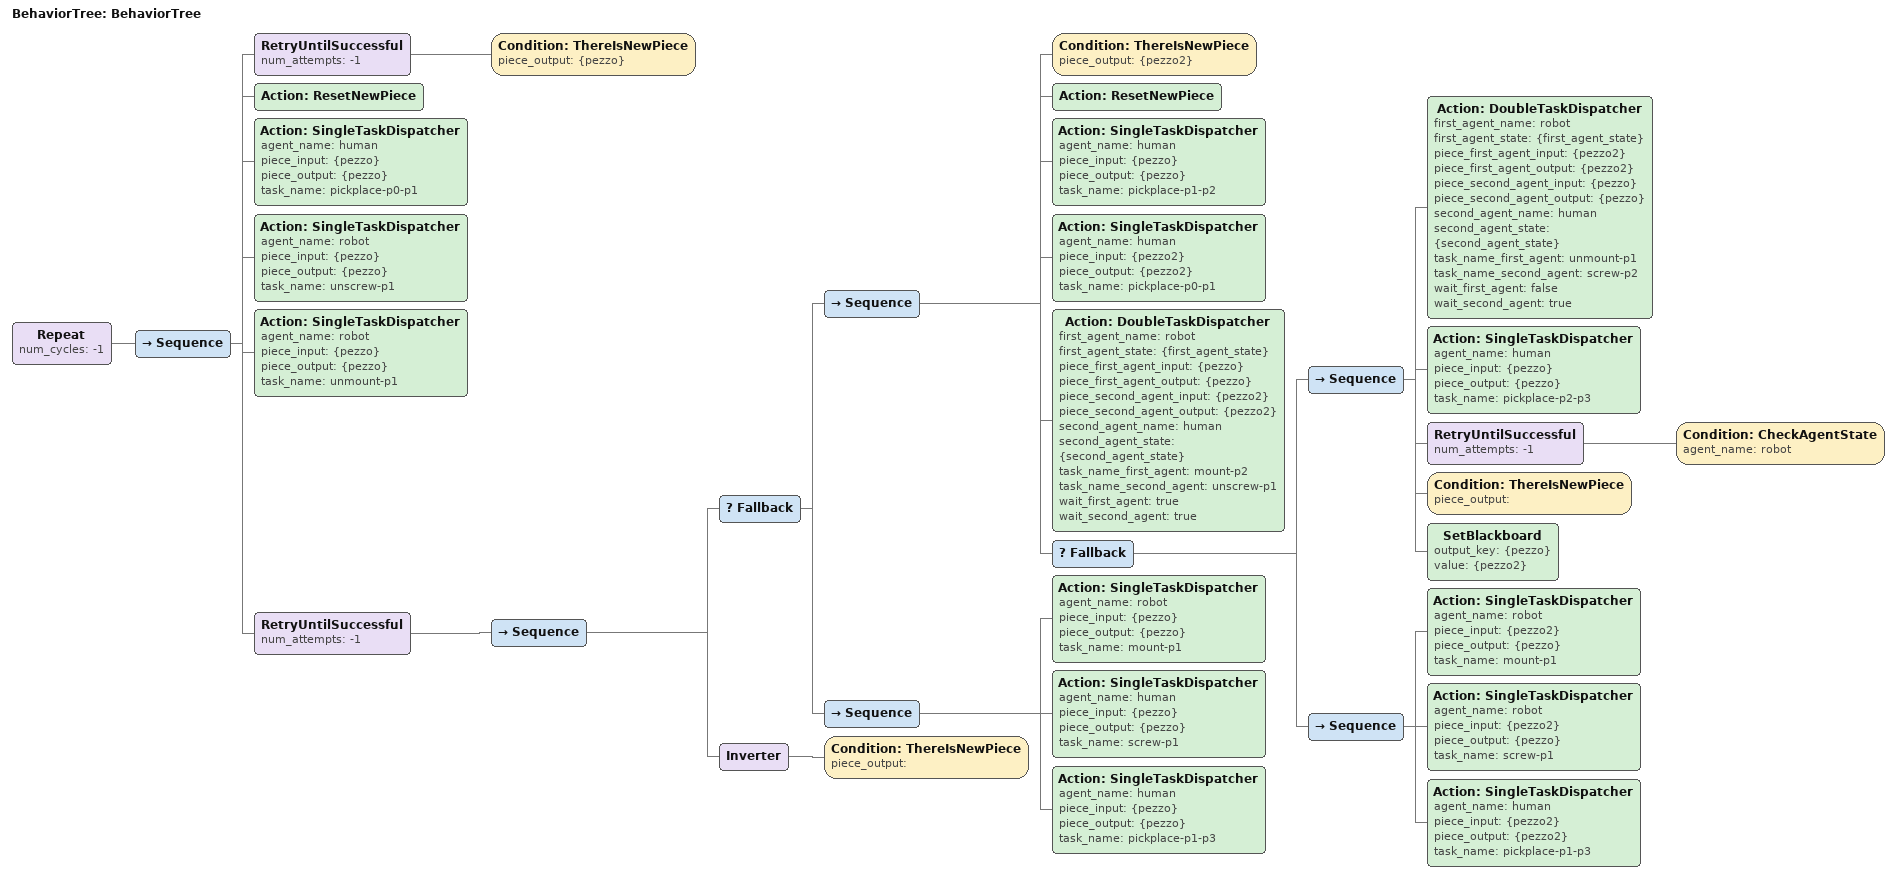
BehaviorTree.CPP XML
<?xml version="1.0"?>
<root main_tree_to_execute="BehaviorTree">
    <BehaviorTree ID="BehaviorTree">
        <Repeat num_cycles="-1">
            <Sequence>
                <RetryUntilSuccessful num_attempts="-1">
                    <Condition ID="ThereIsNewPiece" piece_output="{pezzo}"/>
                </RetryUntilSuccessful>
                <Action ID="ResetNewPiece"/>
                <Action ID="SingleTaskDispatcher" agent_name="human" piece_input="{pezzo}" piece_output="{pezzo}" task_name="pickplace-p0-p1"/>
                <Action ID="SingleTaskDispatcher" agent_name="robot" piece_input="{pezzo}" piece_output="{pezzo}" task_name="unscrew-p1"/>
                <Action ID="SingleTaskDispatcher" agent_name="robot" piece_input="{pezzo}" piece_output="{pezzo}" task_name="unmount-p1"/>
                <RetryUntilSuccessful num_attempts="-1">
                    <Sequence>
                        <Fallback>
                            <Sequence>
                                <Condition ID="ThereIsNewPiece" piece_output="{pezzo2}"/>
                                <Action ID="ResetNewPiece"/>
                                <Action ID="SingleTaskDispatcher" agent_name="human" piece_input="{pezzo}" piece_output="{pezzo}" task_name="pickplace-p1-p2"/>
                                <Action ID="SingleTaskDispatcher" agent_name="human" piece_input="{pezzo2}" piece_output="{pezzo2}" task_name="pickplace-p0-p1"/>
                                <Action ID="DoubleTaskDispatcher" first_agent_name="robot" first_agent_state="{first_agent_state}" piece_first_agent_input="{pezzo}" piece_first_agent_output="{pezzo}" piece_second_agent_input="{pezzo2}" piece_second_agent_output="{pezzo2}" second_agent_name="human" second_agent_state="{second_agent_state}" task_name_first_agent="mount-p2" task_name_second_agent="unscrew-p1" wait_first_agent="true" wait_second_agent="true"/>
                                <Fallback>
                                    <Sequence>
                                        <Action ID="DoubleTaskDispatcher" first_agent_name="robot" first_agent_state="{first_agent_state}" piece_first_agent_input="{pezzo2}" piece_first_agent_output="{pezzo2}" piece_second_agent_input="{pezzo}" piece_second_agent_output="{pezzo}" second_agent_name="human" second_agent_state="{second_agent_state}" task_name_first_agent="unmount-p1" task_name_second_agent="screw-p2" wait_first_agent="false" wait_second_agent="true"/>
                                        <Action ID="SingleTaskDispatcher" agent_name="human" piece_input="{pezzo}" piece_output="{pezzo}" task_name="pickplace-p2-p3"/>
                                        <RetryUntilSuccessful num_attempts="-1">
                                            <Condition ID="CheckAgentState" agent_name="robot"/>
                                        </RetryUntilSuccessful>
                                        <Condition ID="ThereIsNewPiece" piece_output=""/>
                                        <SetBlackboard output_key="{pezzo}" value="{pezzo2}"/>
                                    </Sequence>
                                    <Sequence>
                                        <Action ID="SingleTaskDispatcher" agent_name="robot" piece_input="{pezzo2}" piece_output="{pezzo}" task_name="mount-p1"/>
                                        <Action ID="SingleTaskDispatcher" agent_name="robot" piece_input="{pezzo2}" piece_output="{pezzo}" task_name="screw-p1"/>
                                        <Action ID="SingleTaskDispatcher" agent_name="human" piece_input="{pezzo2}" piece_output="{pezzo2}" task_name="pickplace-p1-p3"/>
                                    </Sequence>
                                </Fallback>
                            </Sequence>
                            <Sequence>
                                <Action ID="SingleTaskDispatcher" agent_name="robot" piece_input="{pezzo}" piece_output="{pezzo}" task_name="mount-p1"/>
                                <Action ID="SingleTaskDispatcher" agent_name="human" piece_input="{pezzo}" piece_output="{pezzo}" task_name="screw-p1"/>
                                <Action ID="SingleTaskDispatcher" agent_name="human" piece_input="{pezzo}" piece_output="{pezzo}" task_name="pickplace-p1-p3"/>
                            </Sequence>
                        </Fallback>
                        <Inverter>
                            <Condition ID="ThereIsNewPiece" piece_output=""/>
                        </Inverter>
                    </Sequence>
                </RetryUntilSuccessful>
            </Sequence>
        </Repeat>
    </BehaviorTree>
</root>
